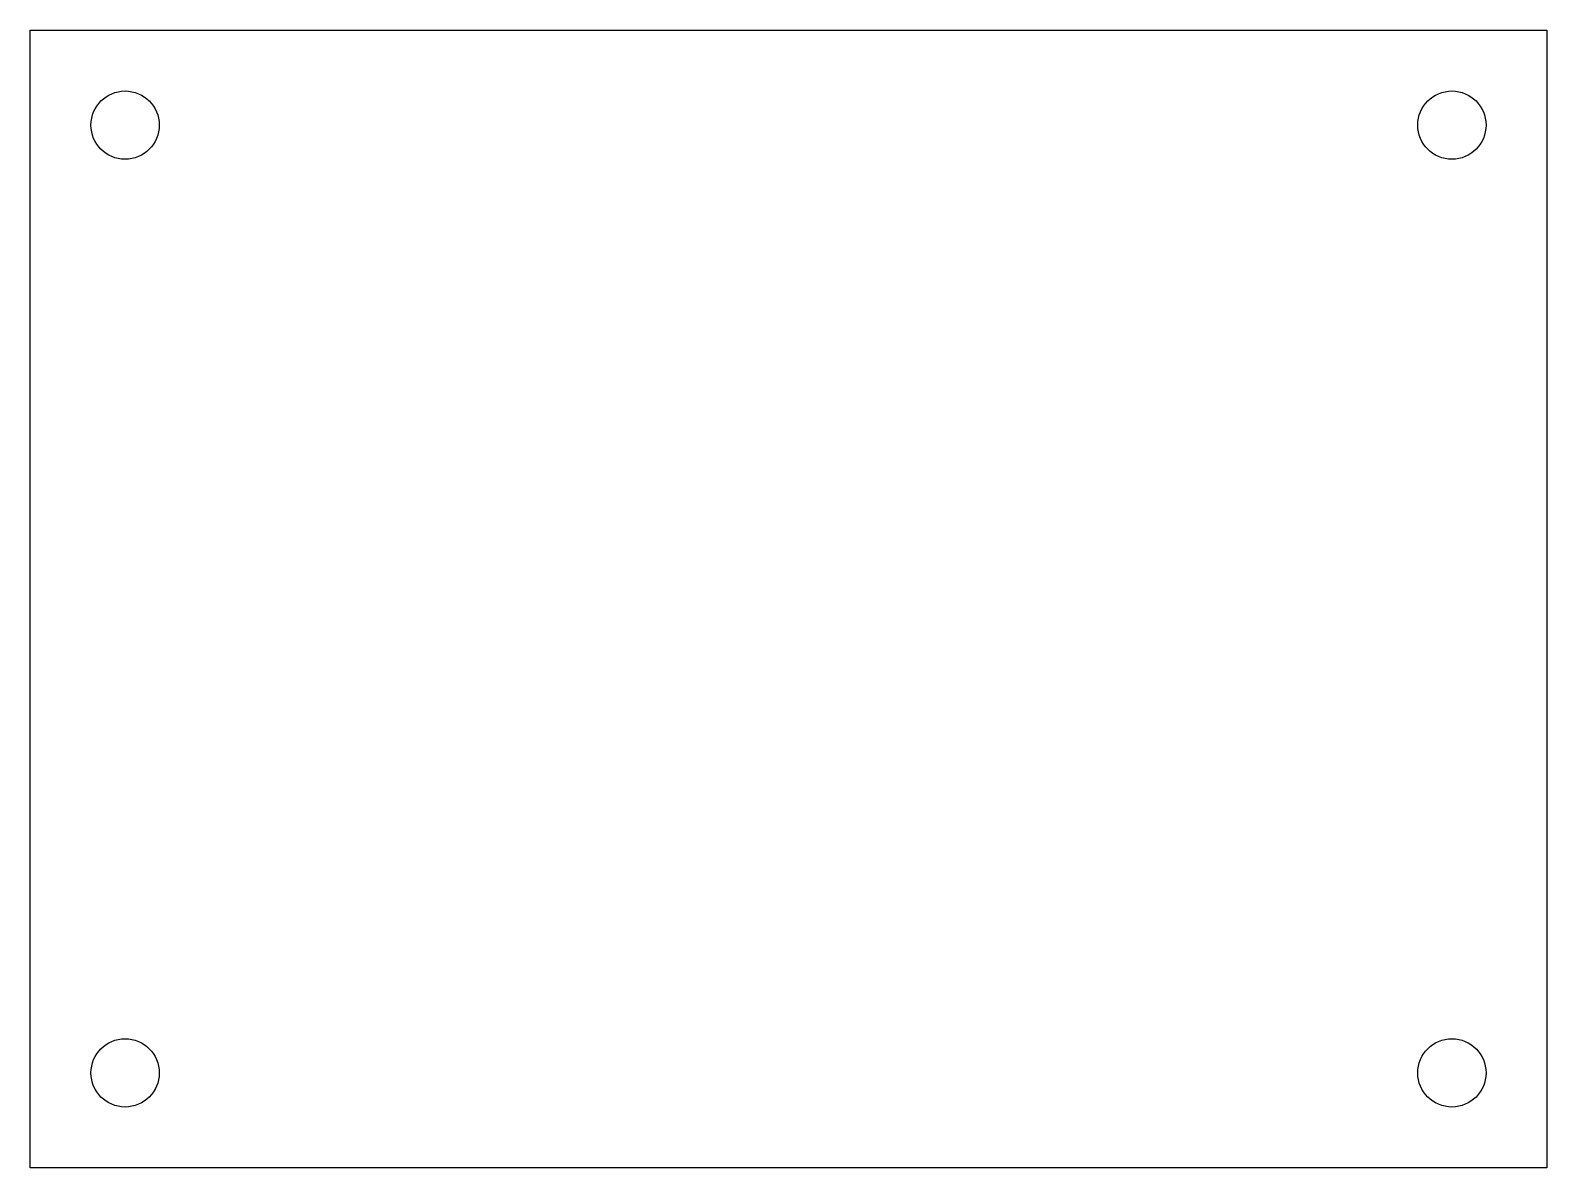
# Model space of a CAD drawing. Header units: millimetres. Extents: x 0 to 400, y -150 to 150.
import ezdxf

# ---------------------------------------------------------------- set-up
doc = ezdxf.new("R2010")
doc.units = ezdxf.units.MM
doc.header["$LTSCALE"] = 10
doc.layers.add('BOLTS', color=6, linetype='Continuous')
doc.layers.add('MEMBERS', color=5, linetype='Continuous')

msp = doc.modelspace()

# ---------------------------------------------------------------- linework, layer by layer
at = {"layer": 'BOLTS', "color": 4, "linetype": 'Continuous'}
for centre in [(25, 125), (375, 125), (25, -125), (375, -125)]:
    msp.add_circle(centre, 9, dxfattribs=at)
at = {"layer": 'MEMBERS', "color": 3, "linetype": 'Continuous'}
for p, q in [((0, -150), (0, 150)), ((0, 150), (400, 150)), ((400, 150), (400, -150)), ((400, -150), (0, -150))]:
    msp.add_line(p, q, dxfattribs=at)

doc.saveas('drawing.dxf')
